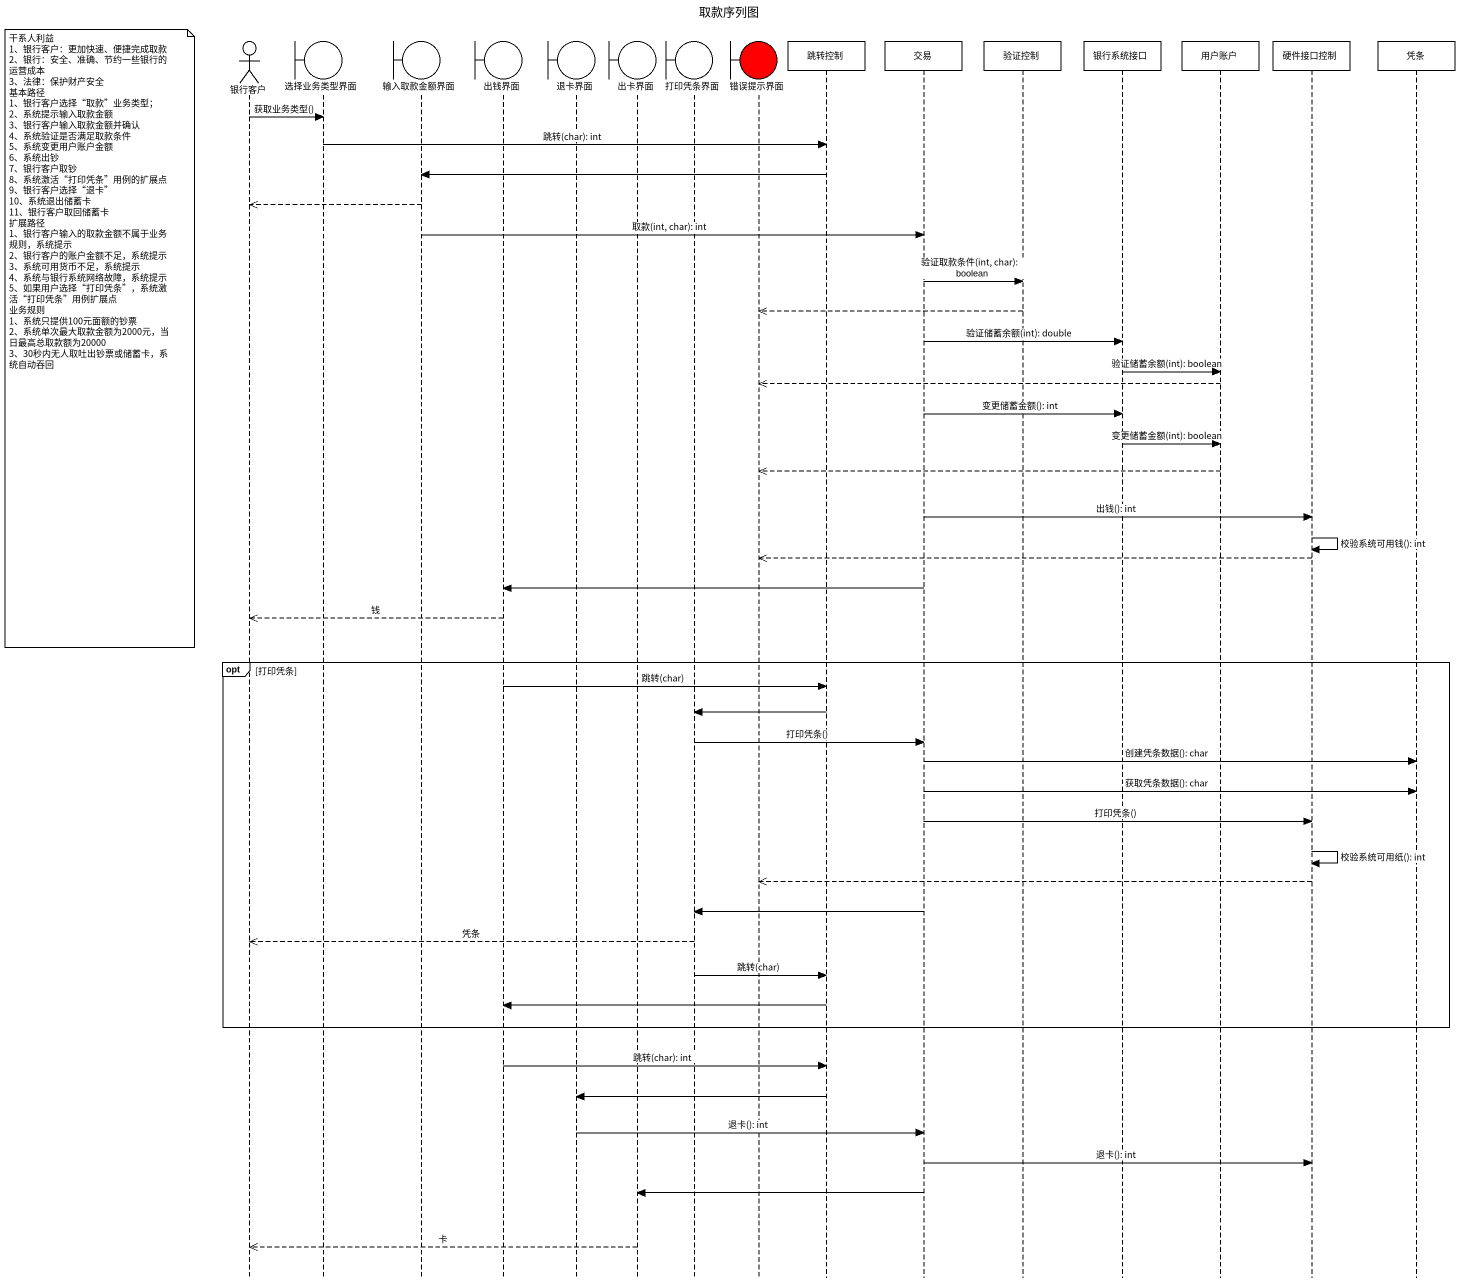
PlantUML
@startuml
title 取款序列图
hide footbox
actor 银行客户
boundary 选择业务类型界面
boundary 输入取款金额界面
boundary 出钱界面
boundary 退卡界面
boundary 出卡界面
boundary 打印凭条界面
boundary 错误提示界面 #FF0000
participant 跳转控制
participant 交易
participant 验证控制
participant 银行系统接口
participant 用户账户
participant 硬件接口控制
participant 凭条

银行客户 -> 选择业务类型界面 : 获取业务类型()
选择业务类型界面 -> 跳转控制 : 跳转(char): int
跳转控制 -> 输入取款金额界面
输入取款金额界面 -->> 银行客户
输入取款金额界面 -> 交易 : 取款(int, char): int
交易 -> 验证控制 : 验证取款条件(int, char): boolean
验证控制 -->> 错误提示界面
note left of 银行客户
  干系人利益
  1、银行客户：更加快速、便捷完成取款
  2、银行：安全、准确、节约一些银行的运营成本
  3、法律：保护财产安全
  基本路径
  1、银行客户选择“取款”业务类型；
  2、系统提示输入取款金额
  3、银行客户输入取款金额并确认
  4、系统验证是否满足取款条件
  5、系统变更用户账户金额
  6、系统出钞
  7、银行客户取钞
  8、系统激活“打印凭条”用例的扩展点
  9、银行客户选择“退卡”
  10、系统退出储蓄卡
  11、银行客户取回储蓄卡
  扩展路径
  1、银行客户输入的取款金额不属于业务规则，系统提示
  2、银行客户的账户金额不足，系统提示
  3、系统可用货币不足，系统提示
  4、系统与银行系统网络故障，系统提示
  5、如果用户选择“打印凭条”，系统激活“打印凭条”用例扩展点
  业务规则
  1、系统只提供100元面额的钞票
  2、系统单次最大取款金额为2000元，当日最高总取款额为20000
  3、30秒内无人取吐出钞票或储蓄卡，系统自动吞回
end note
交易 -> 银行系统接口 : 验证储蓄余额(int): double
银行系统接口 -> 用户账户 : 验证储蓄余额(int): boolean
用户账户 -->> 错误提示界面
交易 -> 银行系统接口 : 变更储蓄金额(): int
银行系统接口 -> 用户账户 : 变更储蓄金额(int): boolean
用户账户 -->> 错误提示界面
交易 -> 硬件接口控制 : 出钱(): int
硬件接口控制 -> 硬件接口控制 : 校验系统可用钱(): int
硬件接口控制 -->> 错误提示界面
交易 -> 出钱界面
出钱界面 -->> 银行客户 : 钱
opt 打印凭条
  出钱界面 -> 跳转控制 : 跳转(char)
  跳转控制 -> 打印凭条界面
  打印凭条界面 -> 交易 : 打印凭条()
  交易 -> 凭条 : 创建凭条数据(): char
  交易 -> 凭条 : 获取凭条数据(): char
  交易 -> 硬件接口控制 : 打印凭条()
  硬件接口控制 -> 硬件接口控制 : 校验系统可用纸(): int
  硬件接口控制 -->> 错误提示界面
  交易 -> 打印凭条界面
  打印凭条界面 -->> 银行客户 : 凭条
  打印凭条界面 -> 跳转控制 : 跳转(char)
  跳转控制 -> 出钱界面
end
出钱界面 -> 跳转控制 : 跳转(char): int
跳转控制 -> 退卡界面
退卡界面 -> 交易 : 退卡(): int
交易 -> 硬件接口控制 : 退卡(): int
交易 -> 出卡界面
出卡界面 -->> 银行客户 : 卡
@enduml
